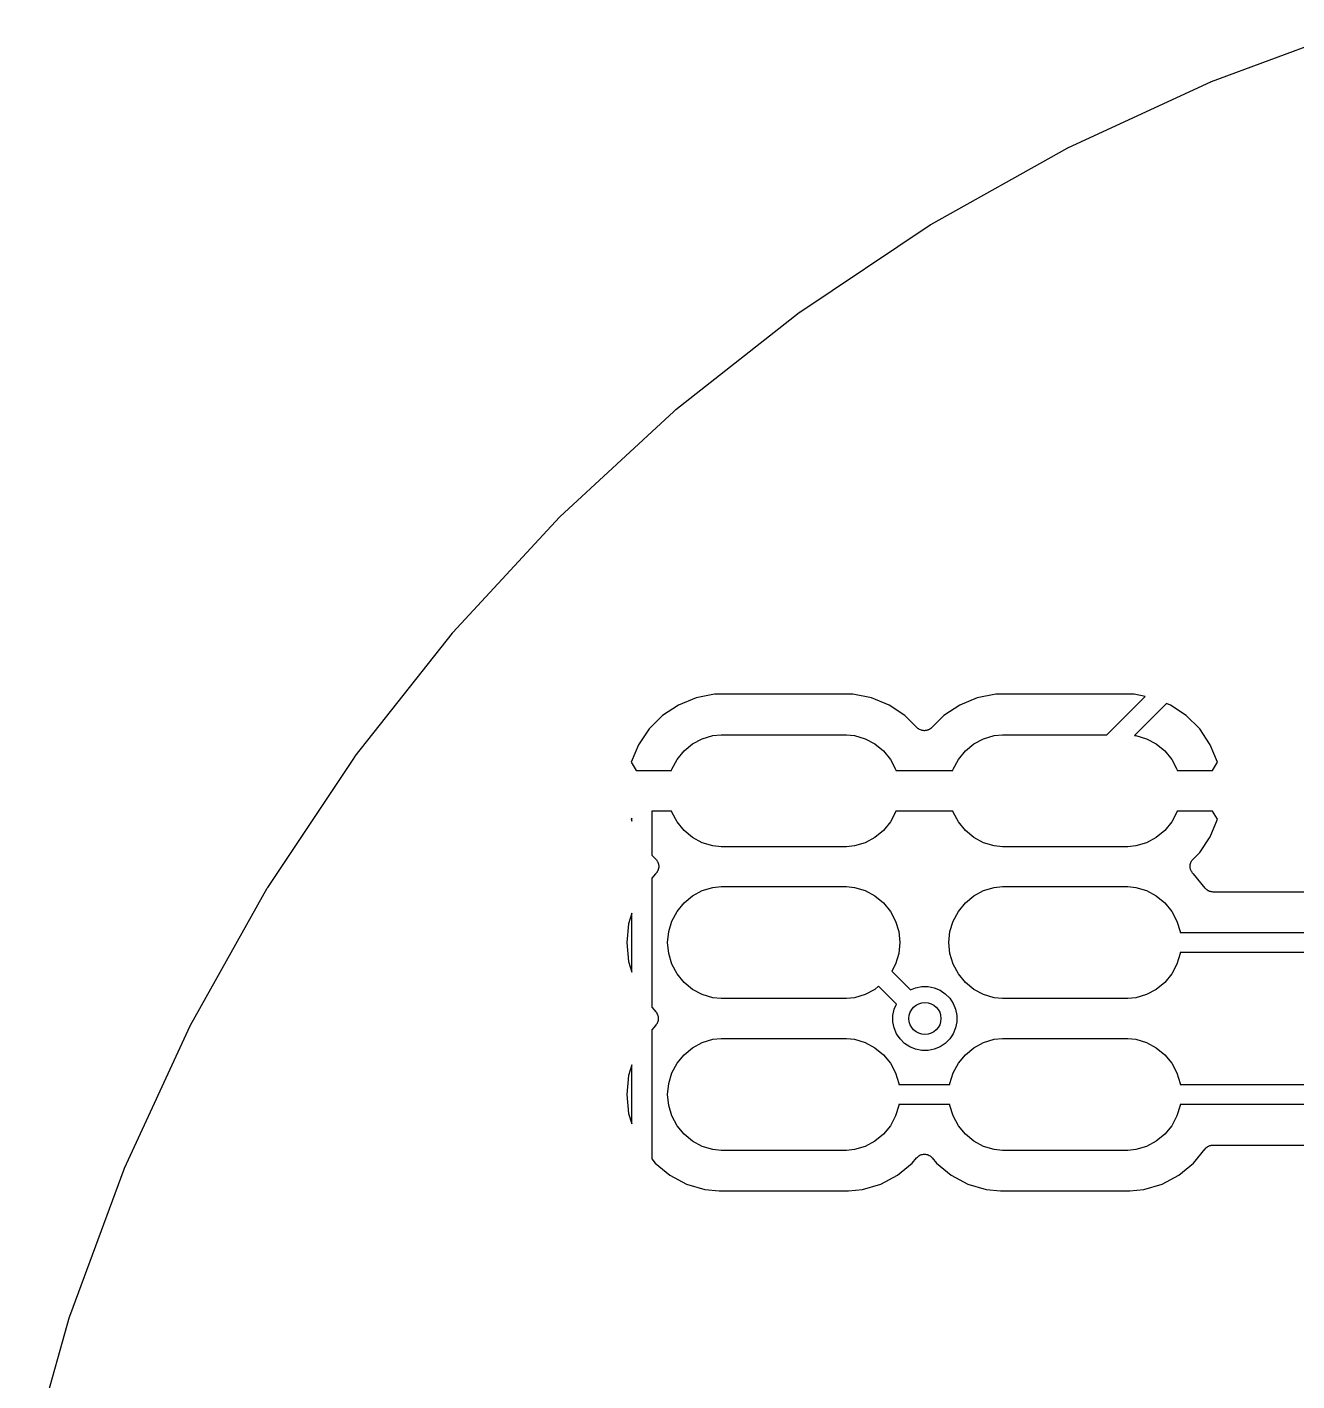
# Model space of a CAD drawing. Extents: x 123.4 to 173.6, y -130.1 to -79.9.
# Drawn here: x 124.06 to 139.95, y -98.04 to -81.1 of the extents above; entities that cross this region are included whole.
import ezdxf

# ---------------------------------------------------------------- set-up
doc = ezdxf.new("R2010")
doc.units = 0
doc.header["$MEASUREMENT"] = 0
doc.layers.add('BLACK', color=7, linetype='CONTINUOUS')

msp = doc.modelspace()

# ---------------------------------------------------------------- linework, layer by layer
at = {"layer": 'BLACK', "linetype": 'CONTINUOUS'}
for p, q in [((138.887, -81.7787), (140.729, -81.0992)), ((137.095, -82.6046), (138.878, -81.7826)), ((138.878, -81.7826), (138.879, -81.7818)), ((138.879, -81.7818), (138.883, -81.7805)), ((138.883, -81.7805), (138.887, -81.7787)), ((135.373, -83.5685), (137.086, -82.6091)), ((137.086, -82.6091), (137.087, -82.6082)), ((137.087, -82.6082), (137.091, -82.6066)), ((137.091, -82.6066), (137.095, -82.6046)), ((133.732, -84.6645), (135.364, -83.5737)), ((135.364, -83.5737), (135.366, -83.5727)), ((135.366, -83.5727), (135.369, -83.5708)), ((135.369, -83.5708), (135.373, -83.5685)), ((132.182, -85.8859), (133.723, -84.6704)), ((133.723, -84.6704), (133.725, -84.6693)), ((133.725, -84.6693), (133.728, -84.6671)), ((133.728, -84.6671), (133.732, -84.6645)), ((130.732, -87.2252), (132.156, -85.9094)), ((132.156, -85.9094), (132.174, -85.8924)), ((132.156, -85.9094), (132.156, -85.9094)), ((132.174, -85.8924), (132.175, -85.8912)), ((132.175, -85.8912), (132.179, -85.8887)), ((132.179, -85.8887), (132.182, -85.8859)), ((129.392, -88.674), (130.725, -87.2322)), ((130.725, -87.2322), (130.726, -87.2309)), ((130.726, -87.2309), (130.729, -87.2282)), ((130.729, -87.2282), (130.732, -87.2252)), ((128.17, -90.2235), (129.386, -88.6816)), ((129.386, -88.6816), (129.387, -88.6802)), ((129.387, -88.6802), (129.39, -88.6773)), ((129.39, -88.6773), (129.392, -88.674)), ((132.214, -89.582), (132.015, -89.7135)), ((132.434, -89.4917), (132.214, -89.582)), ((132.667, -89.446), (132.434, -89.4917)), ((134.397, -89.446), (132.667, -89.446)), ((134.63, -89.4917), (134.397, -89.446)), ((134.85, -89.582), (134.63, -89.4917)), ((135.049, -89.7135), (134.85, -89.582)), ((135.734, -89.582), (135.535, -89.7135)), ((135.954, -89.4917), (135.734, -89.582)), ((136.187, -89.446), (135.954, -89.4917)), ((137.917, -89.446), (136.187, -89.446)), ((137.575, -89.954), (138.056, -89.4732)), ((138.056, -89.4732), (137.917, -89.446)), ((138.321, -89.5617), (137.92, -89.9623)), ((138.37, -89.582), (138.321, -89.5617)), ((138.569, -89.7135), (138.37, -89.582)), ((132.015, -89.7135), (131.847, -89.8811)), ((135.202, -89.8663), (135.049, -89.7135)), ((135.535, -89.7135), (135.382, -89.8663)), ((138.737, -89.8811), (138.569, -89.7135)), ((131.847, -89.8811), (131.714, -90.0784)), ((135.211, -89.8736), (135.202, -89.8663)), ((135.22, -89.881), (135.211, -89.8736)), ((135.221, -89.8814), (135.22, -89.881)), ((135.222, -89.882), (135.221, -89.8814)), ((135.232, -89.8874), (135.222, -89.882)), ((135.242, -89.8929), (135.232, -89.8874)), ((135.243, -89.8932), (135.242, -89.8929)), ((135.244, -89.8936), (135.243, -89.8932)), ((135.255, -89.8969), (135.244, -89.8936)), ((135.266, -89.9004), (135.255, -89.8969)), ((135.266, -89.9005), (135.266, -89.9004)), ((135.267, -89.9008), (135.266, -89.9005)), ((135.279, -89.9019), (135.267, -89.9008)), ((135.29, -89.9032), (135.279, -89.9019)), ((135.291, -89.9031), (135.29, -89.9032)), ((135.292, -89.9032), (135.291, -89.9031)), ((135.303, -89.9021), (135.292, -89.9032)), ((135.315, -89.9011), (135.303, -89.9021)), ((135.316, -89.9009), (135.315, -89.9011)), ((135.317, -89.9008), (135.316, -89.9009)), ((135.328, -89.8974), (135.317, -89.9008)), ((135.339, -89.8943), (135.328, -89.8974)), ((135.34, -89.8939), (135.339, -89.8943)), ((135.351, -89.8882), (135.34, -89.8936)), ((135.34, -89.8936), (135.34, -89.8939)), ((135.361, -89.8829), (135.351, -89.8882)), ((135.362, -89.882), (135.361, -89.8824)), ((135.361, -89.8824), (135.361, -89.8829)), ((135.371, -89.8747), (135.362, -89.882)), ((135.38, -89.8675), (135.371, -89.8747)), ((135.381, -89.8663), (135.38, -89.8675)), ((135.382, -89.8663), (135.381, -89.8663)), ((135.381, -89.8663), (135.381, -89.8663)), ((135.381, -89.8663), (135.381, -89.8663)), ((138.87, -90.0784), (138.737, -89.8811)), ((131.714, -90.0784), (131.623, -90.2963)), ((132.285, -90.1566), (132.391, -90.0692)), ((132.391, -90.0692), (132.513, -90.0042)), ((132.513, -90.0042), (132.645, -89.9641)), ((132.645, -89.9641), (132.748, -89.954)), ((132.748, -89.954), (134.316, -89.954)), ((134.316, -89.954), (134.419, -89.9641)), ((134.419, -89.9641), (134.551, -90.0042)), ((134.551, -90.0042), (134.673, -90.0692)), ((134.673, -90.0692), (134.779, -90.1566)), ((135.805, -90.1566), (135.911, -90.0692)), ((135.911, -90.0692), (136.033, -90.0042)), ((136.033, -90.0042), (136.165, -89.9641)), ((136.165, -89.9641), (136.268, -89.954)), ((136.268, -89.954), (137.575, -89.954)), ((137.92, -89.9623), (137.939, -89.9641)), ((137.939, -89.9641), (138.071, -90.0042)), ((138.071, -90.0042), (138.193, -90.0692)), ((138.193, -90.0692), (138.299, -90.1566)), ((138.961, -90.2963), (138.87, -90.0784)), ((127.074, -91.8641), (128.152, -90.2501)), ((128.152, -90.2501), (128.164, -90.2316)), ((128.152, -90.2501), (128.152, -90.2501)), ((128.164, -90.2316), (128.165, -90.2301)), ((128.165, -90.2301), (128.168, -90.2269)), ((128.168, -90.2269), (128.17, -90.2235)), ((132.132, -90.3848), (132.197, -90.2632)), ((132.197, -90.2632), (132.285, -90.1566)), ((134.779, -90.1566), (134.867, -90.2632)), ((134.867, -90.2632), (134.932, -90.3848)), ((135.652, -90.3848), (135.717, -90.2632)), ((135.717, -90.2632), (135.805, -90.1566)), ((138.299, -90.1566), (138.387, -90.2632)), ((138.387, -90.2632), (138.452, -90.3848)), ((131.623, -90.2963), (131.685, -90.4)), ((131.685, -90.4), (132.128, -90.4)), ((132.128, -90.4), (132.132, -90.3848)), ((134.932, -90.3848), (134.936, -90.4)), ((134.936, -90.4), (135.648, -90.4)), ((135.648, -90.4), (135.652, -90.3848)), ((138.452, -90.3848), (138.456, -90.4)), ((138.456, -90.4), (138.899, -90.4)), ((138.899, -90.4), (138.961, -90.2963)), ((132.128, -90.908), (131.882, -90.908)), ((131.882, -90.908), (131.882, -91.4618)), ((132.132, -90.9232), (132.128, -90.908)), ((132.197, -91.0448), (132.132, -90.9232)), ((134.932, -90.9232), (134.867, -91.0448)), ((134.936, -90.908), (134.932, -90.9232)), ((135.648, -90.908), (134.936, -90.908)), ((135.652, -90.9232), (135.648, -90.908)), ((135.717, -91.0448), (135.652, -90.9232)), ((138.452, -90.9232), (138.387, -91.0448)), ((138.456, -90.908), (138.452, -90.9232)), ((138.899, -90.908), (138.456, -90.908)), ((138.961, -91.0117), (138.899, -90.908)), ((131.632, -90.9966), (131.623, -91.0117)), ((131.623, -91.0117), (131.632, -91.0333)), ((131.632, -91.0333), (131.632, -90.9966)), ((132.285, -91.1514), (132.197, -91.0448)), ((134.867, -91.0448), (134.779, -91.1514)), ((135.805, -91.1514), (135.717, -91.0448)), ((138.387, -91.0448), (138.299, -91.1514)), ((138.87, -91.2296), (138.961, -91.0117)), ((132.391, -91.2388), (132.285, -91.1514)), ((132.513, -91.3038), (132.391, -91.2388)), ((134.673, -91.2388), (134.551, -91.3038)), ((134.779, -91.1514), (134.673, -91.2388)), ((135.911, -91.2388), (135.805, -91.1514)), ((136.033, -91.3038), (135.911, -91.2388)), ((138.193, -91.2388), (138.071, -91.3038)), ((138.299, -91.1514), (138.193, -91.2388)), ((138.737, -91.4269), (138.87, -91.2296)), ((131.882, -91.4618), (131.93, -91.5096)), ((132.645, -91.3439), (132.513, -91.3038)), ((132.748, -91.354), (132.645, -91.3439)), ((134.316, -91.354), (132.748, -91.354)), ((134.419, -91.3439), (134.316, -91.354)), ((134.551, -91.3038), (134.419, -91.3439)), ((136.165, -91.3439), (136.033, -91.3038)), ((136.268, -91.354), (136.165, -91.3439)), ((137.836, -91.354), (136.268, -91.354)), ((137.939, -91.3439), (137.836, -91.354)), ((138.071, -91.3038), (137.939, -91.3439)), ((138.654, -91.5096), (138.737, -91.4269)), ((131.93, -91.5096), (131.931, -91.5109)), ((131.931, -91.5109), (131.935, -91.5156)), ((131.935, -91.5156), (131.939, -91.5199)), ((131.939, -91.5199), (131.943, -91.5252)), ((131.943, -91.5252), (131.947, -91.5302)), ((131.947, -91.5302), (131.949, -91.5356)), ((131.949, -91.5356), (131.953, -91.5406)), ((131.953, -91.5406), (131.955, -91.5465)), ((131.955, -91.5465), (131.958, -91.5522)), ((131.958, -91.5522), (131.96, -91.5579)), ((131.962, -91.6369), (131.959, -91.6429)), ((131.96, -91.5579), (131.962, -91.5635)), ((131.962, -91.5635), (131.963, -91.5698)), ((131.963, -91.631), (131.962, -91.6369)), ((131.963, -91.5698), (131.965, -91.576)), ((131.965, -91.6253), (131.963, -91.631)), ((131.965, -91.576), (131.966, -91.5819)), ((131.967, -91.6126), (131.965, -91.6189)), ((131.965, -91.6189), (131.965, -91.6253)), ((131.966, -91.5819), (131.967, -91.5878)), ((131.967, -91.5878), (131.967, -91.5943)), ((131.967, -91.5943), (131.967, -91.6007)), ((131.967, -91.6007), (131.967, -91.6066)), ((131.967, -91.6066), (131.967, -91.6126)), ((138.617, -91.5861), (138.619, -91.5802)), ((138.617, -91.5925), (138.617, -91.5861)), ((138.617, -91.5989), (138.617, -91.5925)), ((138.617, -91.6049), (138.617, -91.5989)), ((138.617, -91.6109), (138.617, -91.6049)), ((138.618, -91.6172), (138.617, -91.6109)), ((138.619, -91.6236), (138.618, -91.6172)), ((138.619, -91.5742), (138.621, -91.5681)), ((138.619, -91.5802), (138.619, -91.5742)), ((138.621, -91.6293), (138.619, -91.6236)), ((138.621, -91.5681), (138.622, -91.5618)), ((138.622, -91.6352), (138.621, -91.6293)), ((138.622, -91.5618), (138.625, -91.5563)), ((138.624, -91.6412), (138.622, -91.6352)), ((138.625, -91.5563), (138.627, -91.5506)), ((138.627, -91.5506), (138.63, -91.5449)), ((138.63, -91.5449), (138.632, -91.539)), ((138.632, -91.539), (138.635, -91.534)), ((138.635, -91.534), (138.638, -91.5287)), ((138.638, -91.5287), (138.642, -91.5238)), ((138.642, -91.5238), (138.646, -91.5185)), ((138.646, -91.5185), (138.65, -91.5143)), ((138.65, -91.5143), (138.654, -91.5096)), ((131.926, -91.6934), (131.882, -91.7468)), ((131.882, -91.7468), (131.882, -93.3612)), ((131.93, -91.6899), (131.926, -91.6934)), ((131.934, -91.6849), (131.93, -91.6899)), ((131.938, -91.6804), (131.934, -91.6849)), ((131.942, -91.6754), (131.938, -91.6804)), ((131.946, -91.6708), (131.942, -91.6754)), ((131.949, -91.6651), (131.946, -91.6708)), ((131.952, -91.6598), (131.949, -91.6651)), ((131.955, -91.6543), (131.952, -91.6598)), ((131.957, -91.649), (131.955, -91.6543)), ((131.959, -91.6429), (131.957, -91.649)), ((138.626, -91.6473), (138.624, -91.6412)), ((138.629, -91.6527), (138.626, -91.6473)), ((138.631, -91.6582), (138.629, -91.6527)), ((138.634, -91.6636), (138.631, -91.6582)), ((138.637, -91.6693), (138.634, -91.6636)), ((138.641, -91.674), (138.637, -91.6693)), ((138.644, -91.679), (138.641, -91.674)), ((138.649, -91.6836), (138.644, -91.679)), ((138.653, -91.6886), (138.649, -91.6836)), ((138.657, -91.6925), (138.653, -91.6886)), ((138.659, -91.6938), (138.657, -91.6925)), ((138.807, -91.8746), (138.659, -91.6938)), ((126.109, -93.5857), (127.068, -91.8726)), ((127.068, -91.8726), (127.069, -91.871)), ((127.069, -91.871), (127.072, -91.8677)), ((127.072, -91.8677), (127.074, -91.8641)), ((132.285, -92.0566), (132.391, -91.9692)), ((132.391, -91.9692), (132.513, -91.9042)), ((132.513, -91.9042), (132.645, -91.8641)), ((132.645, -91.8641), (132.748, -91.854)), ((132.748, -91.854), (134.316, -91.854)), ((134.316, -91.854), (134.419, -91.8641)), ((134.419, -91.8641), (134.551, -91.9042)), ((134.551, -91.9042), (134.673, -91.9692)), ((134.673, -91.9692), (134.779, -92.0566)), ((135.805, -92.0566), (135.911, -91.9692)), ((135.911, -91.9692), (136.033, -91.9042)), ((136.033, -91.9042), (136.165, -91.8641)), ((136.165, -91.8641), (136.268, -91.854)), ((136.268, -91.854), (137.836, -91.854)), ((137.836, -91.854), (137.939, -91.8641)), ((137.939, -91.8641), (138.071, -91.9042)), ((138.071, -91.9042), (138.193, -91.9692)), ((138.193, -91.9692), (138.299, -92.0566)), ((138.811, -91.8785), (138.807, -91.8746)), ((138.815, -91.8829), (138.811, -91.8785)), ((138.82, -91.8873), (138.815, -91.8829)), ((138.825, -91.8921), (138.82, -91.8873)), ((138.829, -91.8952), (138.825, -91.8921)), ((138.834, -91.8988), (138.829, -91.8952)), ((138.84, -91.9021), (138.834, -91.8988)), ((138.845, -91.9059), (138.84, -91.9021)), ((138.85, -91.908), (138.845, -91.9059)), ((138.855, -91.9107), (138.85, -91.908)), ((138.862, -91.9128), (138.855, -91.9107)), ((138.868, -91.9154), (138.862, -91.9128)), ((138.874, -91.9165), (138.868, -91.9154)), ((138.879, -91.9182), (138.874, -91.9165)), ((138.886, -91.919), (138.879, -91.9182)), ((138.892, -91.9203), (138.886, -91.919)), ((138.898, -91.9204), (138.892, -91.9203)), ((138.904, -91.921), (138.898, -91.9204)), ((138.905, -91.921), (138.904, -91.921)), ((146.689, -91.921), (138.905, -91.921)), ((132.197, -92.1632), (132.285, -92.0566)), ((134.779, -92.0566), (134.867, -92.1632)), ((135.717, -92.1632), (135.805, -92.0566)), ((138.299, -92.0566), (138.387, -92.1632)), ((131.591, -92.3172), (131.568, -92.554)), ((131.632, -92.1846), (131.591, -92.3172)), ((131.632, -92.9234), (131.632, -92.1846)), ((132.092, -92.4168), (132.132, -92.2848)), ((132.132, -92.2848), (132.197, -92.1632)), ((134.867, -92.1632), (134.932, -92.2848)), ((134.932, -92.2848), (134.972, -92.4168)), ((135.612, -92.4168), (135.652, -92.2848)), ((135.652, -92.2848), (135.717, -92.1632)), ((138.387, -92.1632), (138.452, -92.2848)), ((138.452, -92.2848), (138.492, -92.4168)), ((132.079, -92.554), (132.092, -92.4168)), ((134.972, -92.4168), (134.985, -92.554)), ((135.599, -92.554), (135.612, -92.4168)), ((138.492, -92.4168), (138.493, -92.429)), ((138.493, -92.429), (146.952, -92.429)), ((131.568, -92.554), (131.591, -92.7908)), ((132.092, -92.6912), (132.079, -92.554)), ((134.985, -92.554), (134.972, -92.6912)), ((135.612, -92.6912), (135.599, -92.554)), ((131.591, -92.7908), (131.632, -92.9234)), ((132.132, -92.8232), (132.092, -92.6912)), ((132.197, -92.9448), (132.132, -92.8232)), ((134.932, -92.8232), (134.884, -92.9126)), ((134.972, -92.6912), (134.932, -92.8232)), ((135.652, -92.8232), (135.612, -92.6912)), ((135.717, -92.9448), (135.652, -92.8232)), ((138.452, -92.8232), (138.387, -92.9448)), ((138.492, -92.6912), (138.452, -92.8232)), ((138.493, -92.679), (138.492, -92.6912)), ((146.997, -92.679), (138.493, -92.679)), ((132.285, -93.0514), (132.197, -92.9448)), ((134.884, -92.9126), (135.117, -93.1461)), ((135.805, -93.0514), (135.717, -92.9448)), ((138.387, -92.9448), (138.299, -93.0514)), ((132.391, -93.1388), (132.285, -93.0514)), ((132.513, -93.2038), (132.391, -93.1388)), ((134.673, -93.1388), (134.551, -93.2038)), ((134.719, -93.101), (134.673, -93.1388)), ((134.941, -93.3229), (134.719, -93.101)), ((135.117, -93.1461), (135.182, -93.1194)), ((135.182, -93.1194), (135.259, -93.104)), ((135.259, -93.104), (135.338, -93.104)), ((135.338, -93.104), (135.415, -93.1194)), ((135.415, -93.1194), (135.488, -93.1495)), ((135.488, -93.1495), (135.554, -93.1933)), ((135.911, -93.1388), (135.805, -93.0514)), ((136.033, -93.2038), (135.911, -93.1388)), ((138.193, -93.1388), (138.071, -93.2038)), ((138.299, -93.0514), (138.193, -93.1388)), ((132.645, -93.2439), (132.513, -93.2038)), ((132.748, -93.254), (132.645, -93.2439)), ((134.316, -93.254), (132.748, -93.254)), ((134.419, -93.2439), (134.316, -93.254)), ((134.551, -93.2038), (134.419, -93.2439)), ((134.914, -93.3873), (134.941, -93.3229)), ((135.554, -93.1933), (135.609, -93.249)), ((135.609, -93.249), (135.653, -93.3145)), ((135.653, -93.3145), (135.683, -93.3873)), ((136.165, -93.2439), (136.033, -93.2038)), ((136.268, -93.254), (136.165, -93.2439)), ((137.836, -93.254), (136.268, -93.254)), ((137.939, -93.2439), (137.836, -93.254)), ((138.071, -93.2038), (137.939, -93.2439)), ((131.882, -93.3612), (131.931, -93.4207)), ((131.931, -93.4207), (131.934, -93.4241)), ((131.934, -93.4241), (131.934, -93.4244)), ((131.934, -93.4244), (131.934, -93.4247)), ((131.934, -93.4247), (131.941, -93.4347)), ((131.941, -93.4347), (131.948, -93.4448)), ((131.948, -93.4448), (131.948, -93.4452)), ((131.948, -93.4452), (131.948, -93.4455)), ((131.948, -93.4455), (131.952, -93.4566)), ((131.952, -93.4566), (131.957, -93.4678)), ((131.957, -93.4678), (131.957, -93.4682)), ((131.957, -93.4682), (131.957, -93.4685)), ((131.957, -93.4685), (131.959, -93.4803)), ((131.959, -93.4803), (131.962, -93.4921)), ((131.962, -93.4921), (131.962, -93.4925)), ((131.962, -93.4925), (131.962, -93.4929)), ((131.962, -93.4929), (131.962, -93.5049)), ((134.899, -93.4646), (134.914, -93.3873)), ((134.899, -93.5434), (134.899, -93.4646)), ((135.683, -93.3873), (135.699, -93.4646)), ((135.699, -93.4646), (135.699, -93.5434)), ((125.283, -95.3776), (126.105, -93.5946)), ((126.105, -93.5929), (126.107, -93.5894)), ((126.105, -93.5946), (126.105, -93.5929)), ((126.107, -93.5894), (126.109, -93.5857)), ((131.93, -93.5882), (131.882, -93.6468)), ((131.882, -93.6468), (131.882, -95.2612)), ((131.933, -93.5852), (131.93, -93.5882)), ((131.94, -93.5747), (131.933, -93.5847)), ((131.933, -93.5847), (131.933, -93.5849)), ((131.933, -93.5849), (131.933, -93.5852)), ((131.947, -93.5647), (131.94, -93.5747)), ((131.952, -93.5529), (131.947, -93.5641)), ((131.947, -93.5641), (131.947, -93.5644)), ((131.947, -93.5644), (131.947, -93.5647)), ((131.956, -93.5419), (131.952, -93.5529)), ((131.957, -93.5412), (131.956, -93.5415)), ((131.956, -93.5415), (131.956, -93.5419)), ((131.959, -93.5294), (131.957, -93.5412)), ((131.961, -93.5177), (131.959, -93.5294)), ((131.962, -93.5169), (131.961, -93.5173)), ((131.961, -93.5173), (131.961, -93.5177)), ((131.962, -93.5049), (131.962, -93.5169)), ((134.914, -93.6207), (134.899, -93.5434)), ((134.944, -93.6935), (134.914, -93.6207)), ((135.683, -93.6207), (135.653, -93.6935)), ((135.699, -93.5434), (135.683, -93.6207)), ((132.391, -93.8692), (132.513, -93.8042)), ((132.513, -93.8042), (132.645, -93.7641)), ((132.645, -93.7641), (132.748, -93.754)), ((132.748, -93.754), (134.316, -93.754)), ((134.316, -93.754), (134.419, -93.7641)), ((134.419, -93.7641), (134.551, -93.8042)), ((134.551, -93.8042), (134.673, -93.8692)), ((134.988, -93.759), (134.944, -93.6935)), ((135.044, -93.8147), (134.988, -93.759)), ((135.109, -93.8585), (135.044, -93.8147)), ((135.554, -93.8147), (135.488, -93.8585)), ((135.609, -93.759), (135.554, -93.8147)), ((135.653, -93.6935), (135.609, -93.759)), ((135.911, -93.8692), (136.033, -93.8042)), ((136.033, -93.8042), (136.165, -93.7641)), ((136.165, -93.7641), (136.268, -93.754)), ((136.268, -93.754), (137.836, -93.754)), ((137.836, -93.754), (137.939, -93.7641)), ((137.939, -93.7641), (138.071, -93.8042)), ((138.071, -93.8042), (138.193, -93.8692)), ((132.197, -94.0632), (132.285, -93.9566)), ((132.285, -93.9566), (132.391, -93.8692)), ((134.673, -93.8692), (134.779, -93.9566)), ((134.779, -93.9566), (134.867, -94.0632)), ((135.182, -93.8886), (135.109, -93.8585)), ((135.259, -93.904), (135.182, -93.8886)), ((135.338, -93.904), (135.259, -93.904)), ((135.415, -93.8886), (135.338, -93.904)), ((135.488, -93.8585), (135.415, -93.8886)), ((135.717, -94.0632), (135.805, -93.9566)), ((135.805, -93.9566), (135.911, -93.8692)), ((138.193, -93.8692), (138.299, -93.9566)), ((138.299, -93.9566), (138.387, -94.0632)), ((131.632, -94.0846), (131.591, -94.2172)), ((131.632, -94.8234), (131.632, -94.0846)), ((132.132, -94.1848), (132.197, -94.0632)), ((134.867, -94.0632), (134.932, -94.1848)), ((135.652, -94.1848), (135.717, -94.0632)), ((138.387, -94.0632), (138.452, -94.1848)), ((131.591, -94.2172), (131.568, -94.454)), ((132.079, -94.454), (132.092, -94.3168)), ((132.092, -94.3168), (132.132, -94.1848)), ((134.932, -94.1848), (134.972, -94.3168)), ((134.972, -94.3168), (134.973, -94.329)), ((134.973, -94.329), (135.611, -94.329)), ((135.611, -94.329), (135.612, -94.3168)), ((135.612, -94.3168), (135.652, -94.1848)), ((138.452, -94.1848), (138.492, -94.3168)), ((138.492, -94.3168), (138.493, -94.329)), ((138.493, -94.329), (145.965, -94.329)), ((131.568, -94.454), (131.591, -94.6908)), ((132.092, -94.5912), (132.079, -94.454)), ((132.132, -94.7232), (132.092, -94.5912)), ((134.972, -94.5912), (134.932, -94.7232)), ((134.973, -94.579), (134.972, -94.5912)), ((135.611, -94.579), (134.973, -94.579)), ((135.612, -94.5912), (135.611, -94.579)), ((135.652, -94.7232), (135.612, -94.5912)), ((138.492, -94.5912), (138.452, -94.7232)), ((138.493, -94.579), (138.492, -94.5912)), ((145.965, -94.579), (138.493, -94.579)), ((131.591, -94.6908), (131.632, -94.8234)), ((132.197, -94.8448), (132.132, -94.7232)), ((132.285, -94.9514), (132.197, -94.8448)), ((134.867, -94.8448), (134.779, -94.9514)), ((134.932, -94.7232), (134.867, -94.8448)), ((135.717, -94.8448), (135.652, -94.7232)), ((135.805, -94.9514), (135.717, -94.8448)), ((138.387, -94.8448), (138.299, -94.9514)), ((138.452, -94.7232), (138.387, -94.8448)), ((132.391, -95.0388), (132.285, -94.9514)), ((134.779, -94.9514), (134.673, -95.0388)), ((135.911, -95.0388), (135.805, -94.9514)), ((138.299, -94.9514), (138.193, -95.0388)), ((132.513, -95.1038), (132.391, -95.0388)), ((132.645, -95.1439), (132.513, -95.1038)), ((132.748, -95.154), (132.645, -95.1439)), ((134.316, -95.154), (132.748, -95.154)), ((134.419, -95.1439), (134.316, -95.154)), ((134.551, -95.1038), (134.419, -95.1439)), ((134.673, -95.0388), (134.551, -95.1038)), ((136.033, -95.1038), (135.911, -95.0388)), ((136.165, -95.1439), (136.033, -95.1038)), ((136.268, -95.154), (136.165, -95.1439)), ((137.836, -95.154), (136.268, -95.154)), ((137.939, -95.1439), (137.836, -95.154)), ((138.071, -95.1038), (137.939, -95.1439)), ((138.193, -95.0388), (138.071, -95.1038)), ((138.66, -95.3123), (138.807, -95.1334)), ((138.807, -95.1334), (138.808, -95.1321)), ((138.808, -95.1321), (138.812, -95.1282)), ((138.812, -95.1282), (138.816, -95.1239)), ((138.816, -95.1239), (138.821, -95.1196)), ((138.821, -95.1196), (138.826, -95.1148)), ((138.826, -95.1148), (138.831, -95.1117)), ((138.831, -95.1117), (138.835, -95.1082)), ((138.835, -95.1082), (138.841, -95.105)), ((138.841, -95.105), (138.847, -95.1013)), ((138.847, -95.1013), (138.852, -95.0992)), ((138.852, -95.0992), (138.857, -95.0966)), ((138.857, -95.0966), (138.863, -95.0946)), ((138.863, -95.0946), (138.87, -95.0921)), ((138.87, -95.0921), (138.875, -95.091)), ((138.875, -95.091), (138.881, -95.0894)), ((138.881, -95.0894), (138.887, -95.0888)), ((138.887, -95.0888), (138.894, -95.0875)), ((138.894, -95.0875), (138.9, -95.0875)), ((138.9, -95.0875), (138.905, -95.087)), ((138.905, -95.087), (145.33, -95.087)), ((131.882, -95.2612), (131.924, -95.3123)), ((131.924, -95.3123), (132.108, -95.4633)), ((134.956, -95.4633), (135.14, -95.3123)), ((135.14, -95.3123), (135.194, -95.2471)), ((135.194, -95.2463), (135.195, -95.2458)), ((135.194, -95.2464), (135.194, -95.2463)), ((135.194, -95.2463), (135.194, -95.2463)), ((135.194, -95.2471), (135.194, -95.2464)), ((135.195, -95.2458), (135.204, -95.2373)), ((135.204, -95.2373), (135.212, -95.229)), ((135.212, -95.2287), (135.213, -95.2285)), ((135.212, -95.229), (135.212, -95.2287)), ((135.213, -95.2285), (135.223, -95.2219)), ((135.223, -95.2219), (135.233, -95.2153)), ((135.233, -95.2152), (135.234, -95.215)), ((135.233, -95.2153), (135.233, -95.2152)), ((135.234, -95.215), (135.245, -95.2105)), ((135.245, -95.2105), (135.256, -95.206)), ((135.256, -95.2059), (135.257, -95.2057)), ((135.256, -95.206), (135.256, -95.2059)), ((135.257, -95.2057), (135.268, -95.2036)), ((135.268, -95.2036), (135.28, -95.2012)), ((135.28, -95.2012), (135.28, -95.2012)), ((135.28, -95.2012), (135.281, -95.2012)), ((135.281, -95.2012), (135.293, -95.2013)), ((135.293, -95.2013), (135.305, -95.2013)), ((135.305, -95.2013), (135.305, -95.2014)), ((135.305, -95.2014), (135.306, -95.2014)), ((135.306, -95.2014), (135.317, -95.2039)), ((135.317, -95.2039), (135.329, -95.2062)), ((135.329, -95.2062), (135.33, -95.2064)), ((135.33, -95.2064), (135.33, -95.2065)), ((135.33, -95.2065), (135.341, -95.2111)), ((135.341, -95.2111), (135.352, -95.2158)), ((135.352, -95.2158), (135.352, -95.216)), ((135.352, -95.216), (135.353, -95.2162)), ((135.353, -95.2162), (135.363, -95.2228)), ((135.363, -95.2228), (135.373, -95.2296)), ((135.373, -95.2296), (135.373, -95.2299)), ((135.373, -95.2299), (135.373, -95.2301)), ((135.373, -95.2301), (135.382, -95.2386)), ((135.382, -95.2386), (135.39, -95.2471)), ((135.39, -95.2471), (135.444, -95.3123)), ((135.444, -95.3123), (135.628, -95.4633)), ((138.476, -95.4633), (138.66, -95.3123)), ((124.599, -97.2289), (125.279, -95.3868)), ((125.279, -95.3852), (125.281, -95.3815)), ((125.279, -95.3868), (125.279, -95.3852)), ((125.281, -95.3815), (125.283, -95.3776)), ((132.108, -95.4633), (132.317, -95.5754)), ((134.747, -95.5754), (134.956, -95.4633)), ((135.628, -95.4633), (135.837, -95.5754)), ((138.267, -95.5754), (138.476, -95.4633)), ((132.317, -95.5754), (132.545, -95.6445)), ((132.545, -95.6445), (132.723, -95.662)), ((132.723, -95.662), (134.341, -95.662)), ((134.341, -95.662), (134.519, -95.6445)), ((134.519, -95.6445), (134.747, -95.5754)), ((135.837, -95.5754), (136.065, -95.6445)), ((136.065, -95.6445), (136.243, -95.662)), ((136.243, -95.662), (137.861, -95.662)), ((137.861, -95.662), (138.039, -95.6445)), ((138.039, -95.6445), (138.267, -95.5754)), ((124.598, -97.2329), (124.599, -97.2289)), ((124.063, -99.1281), (124.596, -97.2384)), ((124.596, -97.2384), (124.597, -97.2367)), ((124.597, -97.2367), (124.598, -97.2329))]:
    msp.add_line(p, q, dxfattribs=at)
at = {"layer": 'BLACK'}
msp.add_circle((135.299, -93.504), 0.2, dxfattribs=at)

doc.saveas('drawing.dxf')
